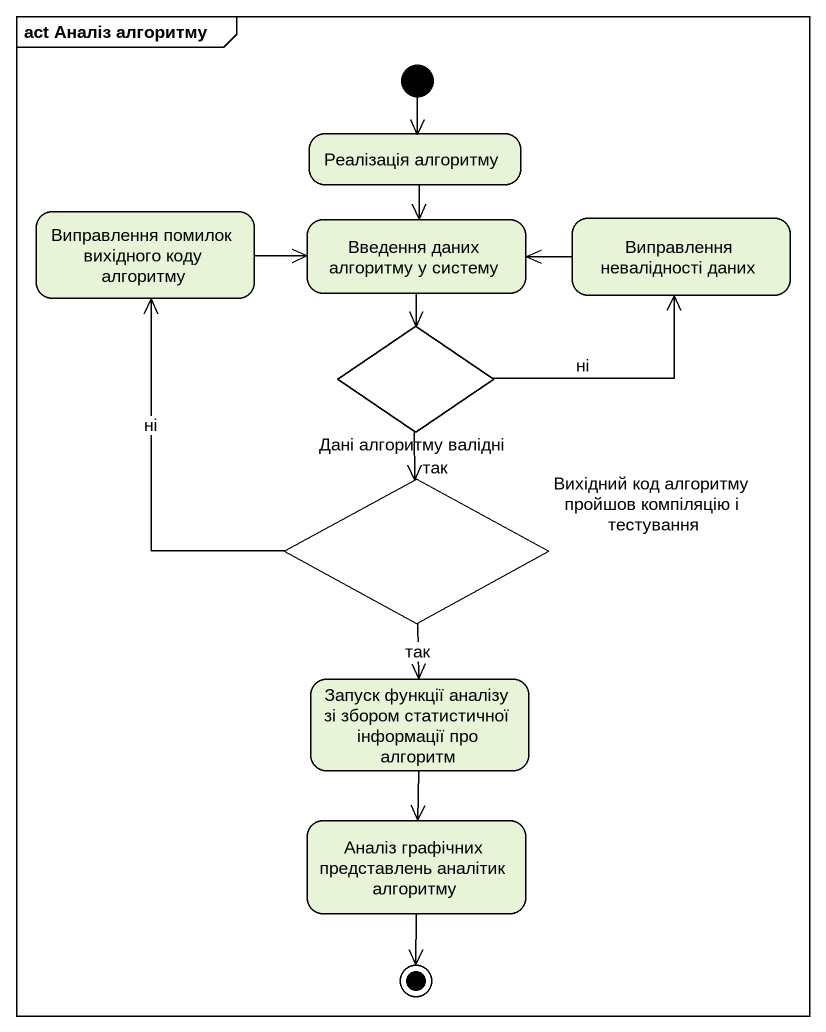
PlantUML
@startuml
mainframe act Аналіз алгоритму
hide empty description
state "Реалізація алгоритму" as Реалізація_алгоритму
state "Виправлення помилок вихідного коду алгоритму" as Виправлення_помилок
state "Введення даних алгоритму у систему" as Введення_даних_алгоритму_у
state "Виправлення невалідності даних" as Виправлення_невалідності
state "Дані алгоритму валідні" as Дані_алгоритму_валідні <<choice>>
state "Вихідний код алгоритму пройшов компіляцію і тестування" as Вихідний_код_алгоритму <<choice>>
state "Запуск функції аналізу зі збором статистичної інформації про алгоритм" as Запуск_функції_аналізу_зі
state "Аналіз графічних представлень аналітик алгоритму" as Аналіз_графічних
[*] --> Реалізація_алгоритму
Реалізація_алгоритму --> Введення_даних_алгоритму_у
Виправлення_помилок -right-> Введення_даних_алгоритму_у
Введення_даних_алгоритму_у --> Дані_алгоритму_валідні
Виправлення_невалідності -left-> Введення_даних_алгоритму_у
Дані_алгоритму_валідні -right-> Виправлення_невалідності : ні
Дані_алгоритму_валідні --> Вихідний_код_алгоритму : так
Вихідний_код_алгоритму -up-> Виправлення_помилок : ні
Вихідний_код_алгоритму --> Запуск_функції_аналізу_зі : так
Запуск_функції_аналізу_зі --> Аналіз_графічних
Аналіз_графічних --> [*]
@enduml
